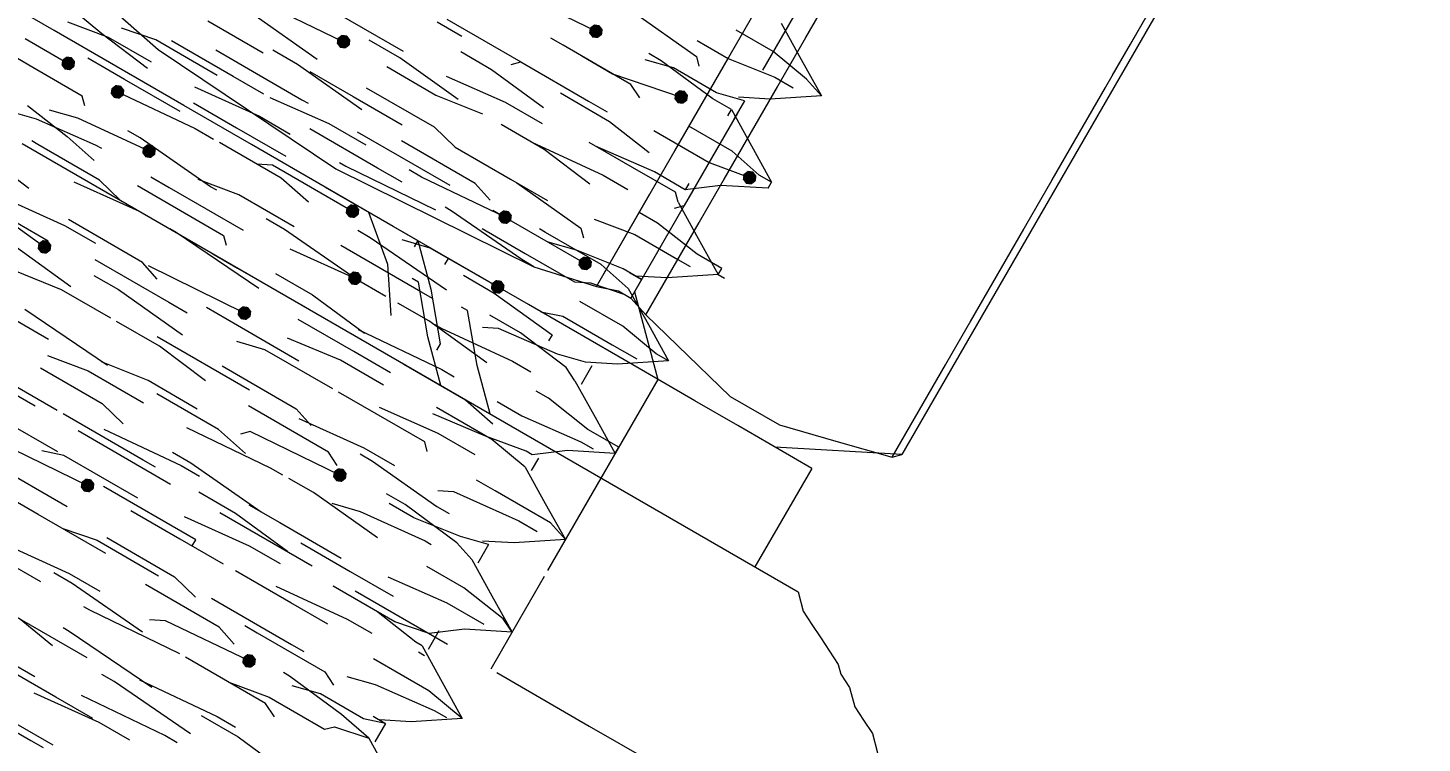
# Model space of a CAD drawing. Header units: millimetres. Extents: x 89051 to 218395, y -330386 to -125649.
# Drawn here: x 90765.13 to 90788.85, y -128641.19 to -128629.03 of the extents above; entities that cross this region are included whole.
import ezdxf

# ---------------------------------------------------------------- set-up
doc = ezdxf.new("R2010")
doc.units = ezdxf.units.MM
doc.header["$LTSCALE"] = 13
doc.layers.add('C00-00-00', color=7, linetype='Continuous')
doc.layers.add('标注、文本', color=3, linetype='Continuous', lineweight=25)
doc.styles.get("Standard").update_dxf_attribs({"font": 'gbenor.shx', "bigfont": 'gbcbig.shx'})
doc.dimstyles.new('1-15', dxfattribs={"dimscale": 20, "dimtxt": 3.5, "dimasz": 2, "dimexe": 1.5, "dimexo": 0.5, "dimgap": 0.5, "dimtad": 1, "dimtoh": 1, "dimdec": 1, "dimdsep": 46, "dimtxsty": 'Standard', "dimcen": 2.5, "dimclrd": 3, "dimclre": 3, "dimclrt": 3, "dimadec": 0, "dimazin": 2, "dimtfac": 1, "dimtdec": 1, "dimtmove": 0, "dimatfit": 2, "dimfxl": 1, "dimarcsym": 0})

# ---------------------------------------------------------------- blocks, each defined once
blk = doc.blocks.new('225635')
at = {"layer": 'C00-00-00'}
h = blk.add_hatch(color=256, dxfattribs=at)
h.dxf.hatch_style = 2
h.paths.add_polyline_path([(72519.609, -125584.445), (72519.523, -125584.48), (72519.488, -125584.566), (72519.523, -125584.651), (72519.609, -125584.687), (72519.694, -125584.651), (72519.73, -125584.566), (72519.694, -125584.48)])
h = blk.add_hatch(color=256, dxfattribs=at)
h.dxf.hatch_style = 2
h.paths.add_polyline_path([(72521.424, -125584.687), (72521.339, -125584.722), (72521.303, -125584.808), (72521.339, -125584.893), (72521.424, -125584.929), (72521.509, -125584.893), (72521.545, -125584.808), (72521.509, -125584.722)])
h = blk.add_hatch(color=256, dxfattribs=at)
h.dxf.hatch_style = 2
h.paths.add_polyline_path([(72523.118, -125585.292), (72523.033, -125585.327), (72522.997, -125585.413), (72523.033, -125585.498), (72523.118, -125585.534), (72523.204, -125585.498), (72523.239, -125585.413), (72523.204, -125585.327)])
h = blk.add_hatch(color=256, dxfattribs=at)
h.dxf.hatch_style = 2
h.paths.add_polyline_path([(72515.979, -125586.744), (72515.893, -125586.78), (72515.858, -125586.865), (72515.893, -125586.95), (72515.979, -125586.986), (72516.064, -125586.95), (72516.1, -125586.865), (72516.064, -125586.78)])
h = blk.add_hatch(color=256, dxfattribs=at)
h.dxf.hatch_style = 2
h.paths.add_polyline_path([(72519.851, -125587.954), (72519.765, -125587.99), (72519.73, -125588.075), (72519.765, -125588.16), (72519.851, -125588.196), (72519.936, -125588.16), (72519.972, -125588.075), (72519.936, -125587.99)])
h = blk.add_hatch(color=256, dxfattribs=at)
h.dxf.hatch_style = 2
h.paths.add_polyline_path([(72521.424, -125587.954), (72521.339, -125587.99), (72521.303, -125588.075), (72521.339, -125588.16), (72521.424, -125588.196), (72521.509, -125588.16), (72521.545, -125588.075), (72521.509, -125587.99)])
h = blk.add_hatch(color=256, dxfattribs=at)
h.dxf.hatch_style = 2
h.paths.add_polyline_path([(72520.335, -125589.043), (72520.249, -125589.079), (72520.214, -125589.164), (72520.249, -125589.25), (72520.335, -125589.285), (72520.42, -125589.25), (72520.456, -125589.164), (72520.42, -125589.079)])
h = blk.add_hatch(color=256, dxfattribs=at)
h.dxf.hatch_style = 2
h.paths.add_polyline_path([(72517.552, -125589.164), (72517.466, -125589.2), (72517.431, -125589.285), (72517.466, -125589.371), (72517.552, -125589.406), (72517.637, -125589.371), (72517.673, -125589.285), (72517.637, -125589.2)])
h = blk.add_hatch(color=256, dxfattribs=at)
h.dxf.hatch_style = 2
h.paths.add_polyline_path([(72512.106, -125589.406), (72512.021, -125589.442), (72511.985, -125589.527), (72512.021, -125589.613), (72512.106, -125589.648), (72512.192, -125589.613), (72512.227, -125589.527), (72512.192, -125589.442)])
h = blk.add_hatch(color=256, dxfattribs=at)
h.dxf.hatch_style = 2
h.paths.add_polyline_path([(72513.074, -125589.406), (72512.989, -125589.442), (72512.953, -125589.527), (72512.989, -125589.613), (72513.074, -125589.648), (72513.16, -125589.613), (72513.195, -125589.527), (72513.16, -125589.442)])
h = blk.add_hatch(color=256, dxfattribs=at)
h.dxf.hatch_style = 2
h.paths.add_polyline_path([(72514.043, -125590.011), (72513.957, -125590.047), (72513.922, -125590.132), (72513.957, -125590.218), (72514.043, -125590.253), (72514.128, -125590.218), (72514.163, -125590.132), (72514.128, -125590.047)])
h = blk.add_hatch(color=256, dxfattribs=at)
h.dxf.hatch_style = 2
h.paths.add_polyline_path([(72518.157, -125590.132), (72518.071, -125590.168), (72518.036, -125590.253), (72518.071, -125590.339), (72518.157, -125590.374), (72518.242, -125590.339), (72518.278, -125590.253), (72518.242, -125590.168)])
h = blk.add_hatch(color=256, dxfattribs=at)
h.dxf.hatch_style = 2
h.paths.add_polyline_path([(72516.826, -125591.584), (72516.74, -125591.62), (72516.705, -125591.705), (72516.74, -125591.791), (72516.826, -125591.826), (72516.911, -125591.791), (72516.947, -125591.705), (72516.911, -125591.62)])
h = blk.add_hatch(color=256, dxfattribs=at)
h.dxf.hatch_style = 2
h.paths.add_polyline_path([(72513.316, -125592.31), (72513.231, -125592.346), (72513.195, -125592.431), (72513.231, -125592.517), (72513.316, -125592.552), (72513.402, -125592.517), (72513.437, -125592.431), (72513.402, -125592.346)])
h = blk.add_hatch(color=256, dxfattribs=at)
h.dxf.hatch_style = 2
h.paths.add_polyline_path([(72519.609, -125593.157), (72519.523, -125593.193), (72519.488, -125593.278), (72519.523, -125593.364), (72519.609, -125593.399), (72519.694, -125593.364), (72519.73, -125593.278), (72519.694, -125593.193)])
h = blk.add_hatch(color=256, dxfattribs=at)
h.dxf.hatch_style = 2
h.paths.add_polyline_path([(72515.979, -125595.457), (72515.893, -125595.492), (72515.858, -125595.578), (72515.893, -125595.663), (72515.979, -125595.699), (72516.064, -125595.663), (72516.1, -125595.578), (72516.064, -125595.492)])
h = blk.add_hatch(color=256, dxfattribs=at)
h.dxf.hatch_style = 2
h.paths.add_polyline_path([(72519.851, -125596.667), (72519.765, -125596.702), (72519.73, -125596.788), (72519.765, -125596.873), (72519.851, -125596.909), (72519.936, -125596.873), (72519.972, -125596.788), (72519.936, -125596.702)])
at = {"layer": 'C00-00-00', "lineweight": 15}
for points in [[(72521.787, -125588.317), (72521.787, -125578.999)], [(72522.755, -125588.317), (72522.755, -125578.999)], [(72527.595, -125580.21), (72527.595, -125578.999)], [(72527.595, -125588.317), (72527.595, -125578.999)], [(72527.716, -125578.999), (72527.716, -125588.196)], [(72527.595, -125580.815), (72527.595, -125580.21)], [(72522.755, -125582.872), (72522.755, -125581.057)], [(72527.595, -125582.872), (72527.595, -125581.057)], [(72522.392, -125581.904), (72522.392, -125583.719)], [(72522.271, -125582.872), (72522.876, -125583.235)], [(72522.392, -125583.356), (72521.666, -125583.356)], [(72523.118, -125583.477), (72522.392, -125583.356)], [(72522.876, -125583.235), (72523.481, -125583.598)], [(72523.481, -125583.598), (72522.755, -125584.082)], [(72523.481, -125583.598), (72523.118, -125583.477)], [(72521.182, -125583.84), (72521.787, -125583.84)], [(72521.787, -125583.84), (72522.634, -125583.719)], [(72521.787, -125585.655), (72521.787, -125583.84)], [(72522.634, -125583.719), (72522.997, -125583.719)], [(72522.755, -125585.655), (72522.755, -125583.84)], [(72527.595, -125585.655), (72527.595, -125583.84)], [(72519.972, -125583.961), (72521.303, -125584.082)], [(72521.303, -125584.082), (72521.424, -125584.203)], [(72522.755, -125584.082), (72522.271, -125584.324)], [(72522.392, -125584.324), (72521.908, -125584.445)], [(72522.392, -125584.324), (72522.392, -125584.687)], [(72519.609, -125584.566), (72517.915, -125584.687)], [(72521.061, -125584.445), (72520.577, -125584.566)], [(72520.819, -125584.445), (72520.577, -125584.445)], [(72521.908, -125584.566), (72520.819, -125584.445)], [(72521.908, -125584.445), (72521.061, -125584.445)], [(72522.271, -125584.566), (72521.908, -125584.566)], [(72522.271, -125584.687), (72522.271, -125584.566)], [(72522.271, -125584.566), (72522.876, -125584.929)], [(72522.392, -125584.566), (72522.392, -125586.381)], [(72520.214, -125585.05), (72521.424, -125584.808)], [(72519.246, -125585.05), (72519.004, -125585.05)], [(72520.577, -125585.05), (72519.246, -125585.05)], [(72519.609, -125585.05), (72520.214, -125585.05)], [(72520.819, -125585.171), (72520.577, -125585.05)], [(72522.876, -125584.929), (72523.481, -125585.292)], [(72522.634, -125585.171), (72521.787, -125585.171)], [(72523.239, -125585.292), (72522.634, -125585.171)], [(72523.481, -125585.292), (72523.239, -125585.292)], [(72523.481, -125585.413), (72523.481, -125585.292)], [(72521.303, -125585.534), (72522.392, -125585.534)], [(72522.392, -125585.534), (72523.118, -125585.413)], [(72523.481, -125585.413), (72522.755, -125585.776)], [(72517.189, -125585.776), (72517.673, -125585.776)], [(72517.31, -125585.655), (72518.762, -125585.655)], [(72518.641, -125585.776), (72518.762, -125585.655)], [(72518.762, -125585.655), (72520.093, -125585.655)], [(72519.609, -125585.776), (72520.577, -125585.776)], [(72520.093, -125585.655), (72520.456, -125585.655)], [(72520.577, -125585.776), (72521.424, -125585.897)], [(72522.755, -125585.776), (72522.271, -125586.139)], [(72518.399, -125586.018), (72517.794, -125586.018)], [(72519.488, -125586.139), (72518.399, -125586.018)], [(72522.271, -125586.018), (72522.271, -125586.139)], [(72522.392, -125586.018), (72522.392, -125586.381)], [(72521.303, -125586.26), (72520.456, -125586.26)], [(72521.666, -125586.139), (72520.577, -125586.26)], [(72522.15, -125586.26), (72521.303, -125586.26)], [(72522.271, -125586.139), (72521.666, -125586.139)], [(72522.271, -125586.381), (72522.15, -125586.26)], [(72516.947, -125586.502), (72515.374, -125586.502)], [(72518.883, -125586.381), (72517.794, -125586.502)], [(72519.609, -125586.381), (72518.883, -125586.381)], [(72521.787, -125588.317), (72521.787, -125586.502)], [(72522.271, -125586.502), (72522.392, -125586.381)], [(72522.271, -125586.381), (72522.876, -125586.744)], [(72522.392, -125586.381), (72522.392, -125588.075)], [(72522.755, -125588.317), (72522.755, -125586.502)], [(72527.595, -125588.317), (72527.595, -125586.502)], [(72516.947, -125586.623), (72516.342, -125586.623)], [(72518.157, -125586.744), (72516.947, -125586.623)], [(72517.794, -125586.865), (72518.641, -125586.744)], [(72519.851, -125586.744), (72519.004, -125586.744)], [(72519.609, -125586.744), (72520.94, -125586.623)], [(72520.819, -125586.865), (72519.851, -125586.744)], [(72520.94, -125586.623), (72521.424, -125586.623)], [(72522.876, -125586.744), (72523.481, -125587.107)], [(72514.285, -125586.986), (72515.979, -125586.865)], [(72516.826, -125586.865), (72517.794, -125586.865)], [(72522.15, -125586.865), (72521.787, -125586.865)], [(72522.997, -125586.986), (72522.15, -125586.865)], [(72523.481, -125586.986), (72522.997, -125586.986)], [(72523.481, -125587.107), (72523.481, -125586.986)], [(72523.481, -125587.107), (72522.755, -125587.591)], [(72523.481, -125587.107), (72523.602, -125587.107)], [(72514.406, -125587.228), (72515.737, -125587.349)], [(72516.705, -125587.349), (72518.036, -125587.349)], [(72518.036, -125587.349), (72518.52, -125587.47)], [(72521.182, -125587.349), (72521.908, -125587.228)], [(72521.908, -125587.228), (72522.755, -125587.228)], [(72522.755, -125587.228), (72522.997, -125587.228)], [(72515.495, -125587.591), (72515.011, -125587.591)], [(72516.826, -125587.712), (72515.495, -125587.591)], [(72515.737, -125587.591), (72516.584, -125587.591)], [(72516.584, -125587.591), (72517.552, -125587.591)], [(72518.52, -125587.47), (72519.609, -125587.47)], [(72519.367, -125587.47), (72519.73, -125587.47)], [(72519.609, -125587.47), (72520.335, -125587.47)], [(72519.73, -125587.47), (72521.061, -125587.591)], [(72521.061, -125587.591), (72521.182, -125587.712)], [(72522.755, -125587.591), (72522.271, -125587.833)], [(72513.8, -125587.712), (72514.89, -125587.712)], [(72519.125, -125587.833), (72517.673, -125587.833)], [(72519.488, -125587.954), (72519.125, -125587.833)], [(72522.029, -125587.833), (72521.182, -125587.954)], [(72522.392, -125587.833), (72522.029, -125587.833)], [(72522.15, -125587.833), (72522.392, -125587.833)], [(72522.392, -125587.833), (72522.392, -125588.196)], [(72514.164, -125588.075), (72514.89, -125588.075)], [(72514.89, -125588.075), (72515.858, -125588.075)], [(72515.858, -125588.075), (72515.979, -125588.075)], [(72516.947, -125588.075), (72518.036, -125588.075)], [(72518.036, -125588.075), (72518.762, -125588.075)], [(72519.851, -125588.075), (72518.278, -125588.196)], [(72519.609, -125588.075), (72519.972, -125588.075)], [(72519.972, -125588.075), (72520.698, -125588.075)], [(72520.577, -125587.954), (72520.456, -125587.954)], [(72521.666, -125587.954), (72520.577, -125587.954)], [(72521.182, -125587.954), (72520.698, -125588.075)], [(72520.698, -125588.075), (72521.424, -125588.075)], [(72522.271, -125588.075), (72521.666, -125587.954)], [(72522.271, -125588.075), (72522.876, -125588.438)], [(72522.392, -125588.075), (72523.481, -125589.164)], [(72512.106, -125588.317), (72513.316, -125588.559), (72516.947, -125588.801), (72520.698, -125588.559), (72521.787, -125588.317)], [(72514.648, -125588.317), (72513.437, -125588.317)], [(72515.253, -125588.317), (72514.648, -125588.317)], [(72516.463, -125588.196), (72515.374, -125588.317)], [(72517.189, -125588.196), (72516.463, -125588.196)], [(72518.278, -125588.196), (72518.036, -125588.196)], [(72521.424, -125588.438), (72521.666, -125588.317)], [(72521.666, -125588.317), (72522.271, -125588.196)], [(72521.787, -125588.317), (72522.15, -125588.196), (72522.392, -125588.196), (72522.755, -125588.317)], [(72522.755, -125588.317), (72524.691, -125588.801), (72525.659, -125588.801), (72526.627, -125588.559), (72527.595, -125588.317)], [(72527.716, -125588.196), (72525.78, -125589.164)], [(72527.595, -125588.317), (72527.716, -125588.196)], [(72513.195, -125588.438), (72512.59, -125588.559)], [(72514.406, -125588.438), (72513.195, -125588.438)], [(72517.552, -125588.438), (72516.221, -125588.438)], [(72517.068, -125588.68), (72518.762, -125588.559)], [(72518.036, -125588.438), (72517.552, -125588.438)], [(72519.004, -125588.438), (72518.883, -125588.438)], [(72520.456, -125588.559), (72519.004, -125588.438)], [(72519.609, -125588.438), (72520.456, -125588.438)], [(72520.456, -125588.438), (72521.424, -125588.438)], [(72520.698, -125588.559), (72520.456, -125588.559)], [(72522.876, -125588.438), (72523.481, -125588.801)], [(72511.622, -125588.68), (72512.348, -125588.801)], [(72511.743, -125588.922), (72512.469, -125588.801)], [(72512.348, -125588.801), (72513.316, -125588.922)], [(72512.469, -125588.801), (72513.316, -125588.801)], [(72514.164, -125588.801), (72515.374, -125588.68)], [(72515.374, -125588.68), (72515.979, -125588.68)], [(72516.947, -125588.68), (72517.068, -125588.68)], [(72522.513, -125588.68), (72521.666, -125588.68)], [(72523.239, -125588.801), (72522.513, -125588.68)], [(72523.481, -125588.801), (72522.755, -125589.285)], [(72523.481, -125588.801), (72523.239, -125588.801)], [(72514.285, -125589.043), (72515.132, -125589.043)], [(72515.132, -125589.043), (72516.1, -125589.043)], [(72521.182, -125589.164), (72521.545, -125589.043)], [(72521.545, -125589.043), (72522.513, -125589.043)], [(72522.513, -125589.043), (72522.997, -125589.043)], [(72526.506, -125589.164), (72526.143, -125589.164), (72525.659, -125589.164), (72525.054, -125589.164), (72524.207, -125589.164), (72523.239, -125589.164), (72522.15, -125589.164), (72520.94, -125589.164), (72519.609, -125589.164), (72518.278, -125589.164), (72516.947, -125589.164), (72515.495, -125589.164), (72514.164, -125589.164), (72512.832, -125589.164), (72511.622, -125589.164), (72510.533, -125589.164), (72509.565, -125589.164), (72508.839, -125589.164), (72508.113, -125589.164), (72507.629, -125589.164), (72507.387, -125589.164)], [(72513.074, -125589.285), (72512.348, -125589.285)], [(72514.164, -125589.285), (72513.074, -125589.285)], [(72515.737, -125589.406), (72515.979, -125589.285)], [(72515.979, -125589.285), (72517.552, -125589.285)], [(72516.947, -125589.164), (72518.762, -125589.164)], [(72517.794, -125589.164), (72518.52, -125589.769)], [(72518.52, -125589.285), (72519.004, -125589.164)], [(72518.762, -125589.164), (72519.367, -125589.769)], [(72518.762, -125589.164), (72518.762, -125589.285)], [(72519.004, -125589.164), (72520.335, -125589.164)], [(72519.367, -125589.285), (72519.367, -125589.164)], [(72519.73, -125589.285), (72520.335, -125589.285)], [(72520.335, -125589.285), (72521.545, -125589.406)], [(72522.755, -125589.285), (72522.271, -125589.527)], [(72523.481, -125589.164), (72523.481, -125590.979)], [(72526.506, -125589.164), (72526.506, -125591.1)], [(72511.259, -125589.527), (72512.106, -125589.527)], [(72513.074, -125589.527), (72514.527, -125589.406)], [(72514.527, -125589.406), (72514.89, -125589.406)], [(72516.221, -125589.406), (72515.011, -125589.406)], [(72516.826, -125589.527), (72516.221, -125589.406)], [(72518.036, -125589.527), (72517.794, -125589.527)], [(72519.609, -125589.648), (72518.036, -125589.527)], [(72521.545, -125589.406), (72521.545, -125589.527)], [(72522.271, -125589.527), (72521.787, -125589.648)], [(72522.392, -125589.527), (72522.392, -125589.89)], [(72518.52, -125589.769), (72519.004, -125590.495)], [(72519.125, -125589.769), (72519.004, -125589.769)], [(72519.73, -125590.495), (72519.125, -125589.769)], [(72519.367, -125589.769), (72519.972, -125590.495)], [(72520.093, -125589.769), (72519.972, -125589.769)], [(72520.698, -125590.495), (72520.093, -125589.769)], [(72521.061, -125589.648), (72520.456, -125589.648)], [(72520.698, -125589.769), (72520.456, -125589.89)], [(72521.787, -125589.648), (72520.698, -125589.769)], [(72522.029, -125589.769), (72521.061, -125589.648)], [(72522.271, -125589.89), (72522.029, -125589.769)], [(72511.622, -125589.89), (72510.896, -125589.89)], [(72512.59, -125589.89), (72511.622, -125589.89)], [(72512.711, -125590.011), (72512.59, -125589.89)], [(72513.8, -125590.011), (72513.558, -125590.011)], [(72515.253, -125590.132), (72513.8, -125590.011)], [(72515.737, -125590.011), (72515.011, -125590.132)], [(72516.826, -125590.011), (72515.737, -125590.011)], [(72519.246, -125589.89), (72517.673, -125589.89)], [(72519.488, -125589.89), (72519.246, -125589.89)], [(72522.271, -125589.89), (72522.876, -125590.253)], [(72512.711, -125590.253), (72512.227, -125590.374)], [(72514.043, -125590.132), (72512.711, -125590.253)], [(72515.374, -125590.132), (72515.253, -125590.132)], [(72516.705, -125590.132), (72516.342, -125590.132)], [(72518.157, -125590.253), (72516.705, -125590.132)], [(72516.947, -125590.374), (72518.157, -125590.253)], [(72518.157, -125590.253), (72518.762, -125590.253)], [(72519.609, -125590.253), (72519.004, -125590.253)], [(72520.819, -125590.374), (72519.609, -125590.253)], [(72519.73, -125590.253), (72519.851, -125590.253)], [(72519.851, -125590.253), (72521.182, -125590.132)], [(72521.182, -125590.132), (72521.545, -125590.132)], [(72522.876, -125590.253), (72523.481, -125590.616)], [(72511.864, -125590.495), (72512.711, -125590.616)], [(72512.106, -125590.616), (72513.195, -125590.495)], [(72513.195, -125590.495), (72513.316, -125590.495)], [(72514.285, -125590.495), (72514.648, -125590.495)], [(72514.648, -125590.495), (72516.1, -125590.495)], [(72520.335, -125591.1), (72519.73, -125590.495)], [(72519.972, -125590.495), (72519.972, -125590.616)], [(72521.303, -125591.1), (72520.698, -125590.495)], [(72522.029, -125590.374), (72521.787, -125590.374)], [(72522.876, -125590.495), (72522.029, -125590.374)], [(72523.481, -125590.495), (72522.876, -125590.495)], [(72523.481, -125590.616), (72523.481, -125590.495)], [(72511.622, -125590.737), (72512.106, -125590.616)], [(72512.711, -125590.616), (72513.316, -125590.737)], [(72514.164, -125590.737), (72515.858, -125590.737)], [(72515.858, -125590.737), (72515.979, -125590.858)], [(72521.787, -125590.858), (72522.876, -125590.737)], [(72523.481, -125590.616), (72522.755, -125590.979)], [(72522.876, -125590.737), (72523.118, -125590.737)], [(72512.348, -125590.979), (72512.227, -125590.979)], [(72513.558, -125590.979), (72512.348, -125590.979)], [(72514.043, -125591.1), (72513.558, -125590.979)], [(72516.947, -125590.858), (72517.673, -125590.858)], [(72517.673, -125590.858), (72518.762, -125590.979)], [(72518.641, -125590.979), (72520.214, -125590.858)], [(72520.214, -125590.858), (72520.456, -125590.858)], [(72521.303, -125590.858), (72521.787, -125590.858)], [(72522.755, -125590.979), (72522.271, -125591.342)], [(72523.481, -125590.979), (72523.481, -125591.1)], [(72512.106, -125591.1), (72527.353, -125591.1)], [(72513.195, -125591.221), (72514.406, -125591.1)], [(72514.406, -125591.1), (72515.011, -125591.1)], [(72515.132, -125591.1), (72515.011, -125591.1)], [(72516.826, -125591.221), (72515.132, -125591.1)], [(72515.858, -125591.1), (72516.342, -125591.1)], [(72516.342, -125591.1), (72517.673, -125591.1)], [(72519.609, -125591.1), (72519.73, -125591.1)], [(72519.609, -125591.1), (72520.819, -125591.1)], [(72520.819, -125591.1), (72521.424, -125591.221)], [(72523.481, -125591.1), (72523.481, -125592.915)], [(72527.353, -125591.1), (72527.595, -125591.342), (72527.837, -125591.463), (72528.079, -125591.584), (72528.321, -125591.705), (72528.563, -125591.826), (72528.684, -125591.947), (72528.926, -125592.068), (72529.168, -125592.31), (72529.41, -125592.431), (72529.652, -125592.552), (72529.895, -125592.794)], [(72518.762, -125591.342), (72517.673, -125591.342)], [(72519.488, -125591.342), (72518.762, -125591.342)], [(72521.424, -125591.463), (72520.456, -125591.584)], [(72521.545, -125591.463), (72520.456, -125591.463)], [(72522.15, -125591.342), (72521.424, -125591.463)], [(72522.271, -125591.584), (72521.545, -125591.463)], [(72522.271, -125591.342), (72522.15, -125591.342)], [(72522.392, -125591.342), (72522.392, -125591.584)], [(72512.59, -125591.705), (72511.622, -125591.584)], [(72516.826, -125591.705), (72515.011, -125591.826)], [(72518.641, -125591.584), (72517.673, -125591.705)], [(72519.488, -125591.584), (72518.641, -125591.584)], [(72522.271, -125591.584), (72522.876, -125591.947)], [(72513.437, -125591.947), (72512.227, -125592.068)], [(72514.89, -125591.826), (72513.437, -125591.826)], [(72514.043, -125591.947), (72513.437, -125591.947)], [(72515.253, -125591.947), (72514.89, -125591.826)], [(72516.826, -125591.947), (72516.221, -125591.947)], [(72518.036, -125591.947), (72516.826, -125591.947)], [(72519.609, -125591.947), (72520.698, -125591.826)], [(72520.698, -125591.826), (72521.424, -125591.826)], [(72522.876, -125591.947), (72523.481, -125592.31)], [(72514.164, -125592.189), (72515.616, -125592.189)], [(72515.616, -125592.189), (72515.979, -125592.189)], [(72516.947, -125592.189), (72517.431, -125592.068)], [(72517.431, -125592.068), (72518.762, -125592.068)], [(72520.577, -125592.068), (72518.883, -125592.068)], [(72520.698, -125592.189), (72520.577, -125592.068)], [(72522.029, -125592.189), (72521.666, -125592.189)], [(72523.118, -125592.189), (72522.029, -125592.189)], [(72523.481, -125592.31), (72523.118, -125592.189)], [(72512.106, -125592.31), (72513.316, -125592.431)], [(72512.711, -125592.31), (72513.316, -125592.31)], [(72514.285, -125592.431), (72514.769, -125592.431)], [(72514.769, -125592.431), (72516.1, -125592.552)], [(72521.424, -125592.552), (72522.634, -125592.431)], [(72522.634, -125592.431), (72522.997, -125592.431)], [(72523.481, -125592.31), (72522.755, -125592.794)], [(72514.043, -125592.794), (72512.832, -125592.673)], [(72516.947, -125592.673), (72518.399, -125592.673)], [(72518.399, -125592.673), (72518.762, -125592.794)], [(72518.52, -125592.794), (72519.73, -125592.673)], [(72519.73, -125592.673), (72520.335, -125592.673)], [(72521.182, -125592.673), (72521.424, -125592.552)], [(72513.074, -125593.036), (72513.922, -125592.915)], [(72513.922, -125592.915), (72514.89, -125592.915)], [(72515.858, -125592.915), (72515.011, -125592.915)], [(72515.737, -125592.794), (72517.552, -125592.794)], [(72516.826, -125593.036), (72515.858, -125592.915)], [(72519.73, -125592.794), (72519.972, -125592.794)], [(72519.972, -125592.794), (72521.303, -125592.915)], [(72521.303, -125592.915), (72521.545, -125592.915)], [(72522.755, -125592.794), (72522.271, -125593.036)], [(72519.246, -125593.036), (72517.673, -125593.036)], [(72519.488, -125593.157), (72519.246, -125593.036)], [(72522.392, -125593.036), (72521.908, -125593.157)], [(72522.392, -125593.036), (72522.392, -125593.399)], [(72523.481, -125593.036), (72523.481, -125593.883)], [(72519.609, -125593.278), (72517.915, -125593.399)], [(72520.819, -125593.157), (72520.456, -125593.157)], [(72521.061, -125593.278), (72520.577, -125593.278)], [(72521.908, -125593.278), (72520.819, -125593.157)], [(72521.908, -125593.157), (72521.061, -125593.278)], [(72522.271, -125593.399), (72521.908, -125593.278)], [(72515.253, -125593.641), (72513.558, -125593.52)], [(72515.979, -125593.52), (72515.132, -125593.641)], [(72516.947, -125593.52), (72515.979, -125593.52)], [(72517.915, -125593.399), (72517.794, -125593.52)], [(72520.214, -125593.641), (72521.424, -125593.52)], [(72521.424, -125593.52), (72521.545, -125593.52)], [(72522.271, -125593.399), (72522.876, -125593.762)], [(72514.164, -125593.762), (72512.953, -125593.762)], [(72517.431, -125593.641), (72516.221, -125593.641)], [(72516.947, -125593.883), (72518.52, -125593.762)], [(72518.036, -125593.762), (72517.431, -125593.641)], [(72518.52, -125593.762), (72518.762, -125593.762)], [(72519.367, -125593.762), (72518.883, -125593.762)], [(72520.698, -125593.883), (72519.367, -125593.762)], [(72519.73, -125593.762), (72520.214, -125593.641)], [(72522.876, -125593.762), (72523.481, -125594.125)], [(72514.285, -125594.004), (72515.011, -125593.883)], [(72515.011, -125593.883), (72516.1, -125593.883)], [(72522.392, -125593.883), (72521.666, -125593.883)], [(72523.239, -125594.004), (72522.392, -125593.883)], [(72523.481, -125594.125), (72523.239, -125594.004)], [(72523.481, -125593.883), (72523.481, -125594.851)], [(72514.285, -125594.246), (72515.495, -125594.246)], [(72515.495, -125594.246), (72515.979, -125594.367)], [(72521.182, -125594.367), (72522.271, -125594.246)], [(72522.271, -125594.246), (72522.997, -125594.246)], [(72523.481, -125594.125), (72522.755, -125594.488)], [(72515.737, -125594.609), (72517.189, -125594.488)], [(72516.947, -125594.367), (72517.31, -125594.367)], [(72517.189, -125594.488), (72517.552, -125594.488)], [(72517.31, -125594.367), (72518.762, -125594.488)], [(72518.52, -125594.488), (72519.125, -125594.488)], [(72519.125, -125594.488), (72520.335, -125594.488)], [(72522.755, -125594.488), (72522.271, -125594.851)], [(72513.316, -125594.73), (72514.89, -125594.73)], [(72516.584, -125594.73), (72515.011, -125594.73)], [(72516.826, -125594.73), (72516.584, -125594.73)], [(72518.399, -125594.73), (72517.673, -125594.73)], [(72519.488, -125594.851), (72518.399, -125594.73)], [(72519.609, -125594.609), (72520.577, -125594.609)], [(72520.577, -125594.609), (72521.424, -125594.609)], [(72522.392, -125594.73), (72522.392, -125595.093)], [(72512.711, -125594.851), (72514.527, -125594.851)], [(72515.374, -125594.851), (72517.189, -125594.851)], [(72518.157, -125594.851), (72519.972, -125594.851)], [(72521.666, -125594.972), (72520.456, -125594.972)], [(72521.303, -125594.972), (72520.456, -125594.972)], [(72520.819, -125594.851), (72522.634, -125594.851)], [(72522.15, -125595.093), (72521.303, -125594.972)], [(72522.271, -125594.851), (72521.666, -125594.972)], [(72523.602, -125594.851), (72525.417, -125594.851)], [(72525.417, -125594.851), (72526.627, -125594.851)], [(72518.883, -125595.093), (72517.673, -125595.214)], [(72519.488, -125595.093), (72518.883, -125595.093)], [(72522.271, -125595.093), (72522.15, -125595.093)], [(72522.271, -125595.093), (72522.876, -125595.457)], [(72522.271, -125595.214), (72522.392, -125595.214)], [(72515.253, -125595.336), (72514.164, -125595.336)], [(72515.374, -125595.336), (72515.011, -125595.457)], [(72516.826, -125595.336), (72515.374, -125595.336)], [(72518.036, -125595.457), (72516.221, -125595.457)], [(72518.036, -125595.578), (72518.036, -125595.457)], [(72519.609, -125595.457), (72520.94, -125595.336)], [(72520.94, -125595.336), (72521.424, -125595.336)], [(72522.876, -125595.457), (72523.481, -125595.82)], [(72514.285, -125595.699), (72515.979, -125595.578)], [(72516.826, -125595.578), (72517.794, -125595.578)], [(72517.794, -125595.578), (72518.641, -125595.578)], [(72519.972, -125595.578), (72518.883, -125595.578)], [(72520.698, -125595.578), (72519.972, -125595.578)], [(72522.755, -125595.699), (72521.666, -125595.699)], [(72523.481, -125595.82), (72522.755, -125595.699)], [(72521.908, -125596.062), (72522.997, -125595.941)], [(72523.481, -125595.82), (72522.755, -125596.304)], [(72522.997, -125595.941), (72523.239, -125595.941)], [(72514.406, -125596.062), (72515.858, -125596.062)], [(72516.705, -125596.183), (72518.036, -125596.183)], [(72518.036, -125596.183), (72518.52, -125596.304)], [(72518.762, -125596.183), (72520.335, -125596.183)], [(72520.335, -125596.183), (72520.577, -125596.183)], [(72521.424, -125596.183), (72521.908, -125596.062)], [(72515.495, -125596.425), (72515.011, -125596.425)], [(72516.826, -125596.425), (72515.495, -125596.425)], [(72515.979, -125596.425), (72516.584, -125596.304)], [(72516.584, -125596.304), (72517.794, -125596.304)], [(72519.488, -125596.304), (72519.73, -125596.304)], [(72519.73, -125596.304), (72521.061, -125596.304)], [(72521.061, -125596.304), (72521.303, -125596.425)], [(72522.755, -125596.304), (72522.271, -125596.546)], [(72519.125, -125596.546), (72517.673, -125596.546)], [(72519.488, -125596.667), (72519.125, -125596.546)], [(72520.577, -125596.667), (72520.456, -125596.667)], [(72521.666, -125596.788), (72520.577, -125596.667)], [(72521.182, -125596.667), (72520.698, -125596.788)], [(72522.029, -125596.667), (72521.182, -125596.667)], [(72522.392, -125596.546), (72522.029, -125596.667)], [(72522.15, -125596.546), (72522.392, -125596.546)], [(72522.392, -125596.546), (72522.392, -125596.909)], [(72518.278, -125596.909), (72518.036, -125597.03)], [(72519.851, -125596.788), (72518.278, -125596.909)], [(72522.271, -125596.909), (72521.666, -125596.788)], [(72521.666, -125597.03), (72522.271, -125596.909)], [(72522.271, -125596.909), (72522.876, -125597.272)], [(72516.463, -125597.03), (72515.253, -125597.151)], [(72516.584, -125597.151), (72516.221, -125597.151)], [(72517.068, -125597.03), (72516.463, -125597.03)], [(72518.036, -125597.272), (72516.584, -125597.151)], [(72519.73, -125597.272), (72520.456, -125597.151)], [(72520.456, -125597.151), (72521.545, -125597.151)], [(72521.545, -125597.151), (72521.666, -125597.03)], [(72515.374, -125597.393), (72516.1, -125597.393)], [(72516.947, -125597.393), (72517.068, -125597.393)], [(72517.068, -125597.393), (72518.762, -125597.272)], [(72520.456, -125597.272), (72518.883, -125597.272)], [(72520.698, -125597.393), (72520.456, -125597.272)], [(72516.826, -125597.877), (72516.947, -125597.877)], [(72516.947, -125597.877), (72518.641, -125597.998)], [(72518.399, -125597.998), (72519.851, -125597.877)], [(72519.851, -125597.877), (72520.214, -125597.877)], [(72515.979, -125598.119), (72517.431, -125598.119)], [(72516.826, -125598.24), (72516.1, -125598.119)], [(72519.609, -125597.998), (72520.335, -125597.998)], [(72520.335, -125597.998), (72521.424, -125598.119)], [(72518.036, -125598.24), (72517.794, -125598.24)], [(72519.609, -125598.361), (72518.036, -125598.24)], [(72519.246, -125598.603), (72517.673, -125598.724)], [(72519.488, -125598.603), (72519.246, -125598.603)], [(72516.826, -125598.845), (72515.737, -125598.845)], [(72517.31, -125598.966), (72516.221, -125598.966)], [(72516.947, -125599.087), (72518.157, -125598.966)], [(72518.036, -125598.966), (72517.31, -125598.966)], [(72518.157, -125598.966), (72518.762, -125598.966)], [(72516.947, -125599.692), (72517.673, -125599.692)], [(72515.737, -125599.813), (72517.31, -125599.813)], [(72517.31, -125599.813), (72517.552, -125599.813)]]:
    blk.add_lwpolyline(points, dxfattribs=at)
blk = doc.blocks.new('*D521')
at = {"layer": 'Defpoints', "color": 0, "transparency": 16777216}
for p in [(90825.933, -128478.793), (90100.617, -128524.753), (90825.933, -129106.326)]:
    blk.add_point(p, dxfattribs=at)
at = {"layer": '标注、文本', "color": 3, "lineweight": -2, "transparency": 16777216}
for p, q in [((90825.933, -128488.793), (90825.933, -129136.326)), ((90100.617, -128534.753), (90100.617, -129136.326)), ((90140.617, -129106.326), (90785.933, -129106.326))]:
    blk.add_line(p, q, dxfattribs=at)
at = {"layer": '标注、文本', "color": 3, "transparency": 16777216}
for points in [[(90140.617, -129099.66), (90140.617, -129112.993), (90100.617, -129106.326)], [(90785.933, -129099.66), (90785.933, -129112.993), (90825.933, -129106.326)]]:
    blk.add_solid(points, dxfattribs=at)
at = {"layer": '标注、文本', "color": 3, "transparency": 16777216, "insert": (90463.275, -129061.326), "char_height": 70, "attachment_point": 5}
blk.add_mtext('725', dxfattribs=at)
blk = doc.blocks.new('*D528')
at = {"layer": 'Defpoints', "color": 0, "transparency": 16777216}
for p in [(90705.914, -128483.876), (90845.014, -128483.876), (90674.312, -128601.817), (90920.56, -128647.855), (90794.776, -128671.367)]:
    blk.add_point(p, dxfattribs=at)
at = {"layer": '标注、文本', "color": 3, "lineweight": -2, "transparency": 16777216}
for p, q in [((90855.014, -128483.876), (90979.474, -128483.876)), ((90803.436, -128676.367), (90911.222, -128738.597))]:
    blk.add_line(p, q, dxfattribs=at)
blk.add_arc((90470.031, -128483.876), 479.443, 334.78158, 355.21842, dxfattribs=at)
at = {"layer": '标注、文本', "color": 3, "transparency": 16777216}
for points in [[(90941.144, -128523.563), (90954.466, -128524.119), (90949.474, -128483.876)], [(90909.686, -128691.242), (90897.871, -128685.062), (90885.241, -128723.597)]]:
    blk.add_solid(points, dxfattribs=at)
at = {"layer": '标注、文本', "color": 3, "transparency": 16777216, "insert": (90889.671, -128596.318), "char_height": 70, "attachment_point": 5, "rotation": 75}
blk.add_mtext('30°', dxfattribs=at)

msp = doc.modelspace()

# ---------------------------------------------------------------- block references
at = {"layer": '标注、文本', "rotation": 329.9999999999999}
msp.add_blockref('225635', (90763.254, 16390.138), dxfattribs=at)

# ---------------------------------------------------------------- dimensions: what is measured, and where the dimension line sits
at = {"layer": '标注、文本'}
dim = msp.add_linear_dim(base=(90825.933, -129106.326), p1=(90100.617, -128524.753), p2=(90825.933, -128478.793), text='725', dimstyle='1-15', dxfattribs=at)
dim.commit()
dim.dimension.update_dxf_attribs({"geometry": '*D521', "text_midpoint": (90463.275, -129061.326)})
dim = msp.add_angular_dim_2l(base=(90920.56, -128647.855), line1=((90674.312, -128601.817), (90794.776, -128671.367)), line2=((90705.914, -128483.876), (90845.014, -128483.876)), dimstyle='1-15', dxfattribs=at)
dim.commit()
dim.dimension.update_dxf_attribs({"geometry": '*D528', "text_midpoint": (90889.671, -128596.318)})

doc.saveas('drawing.dxf')
